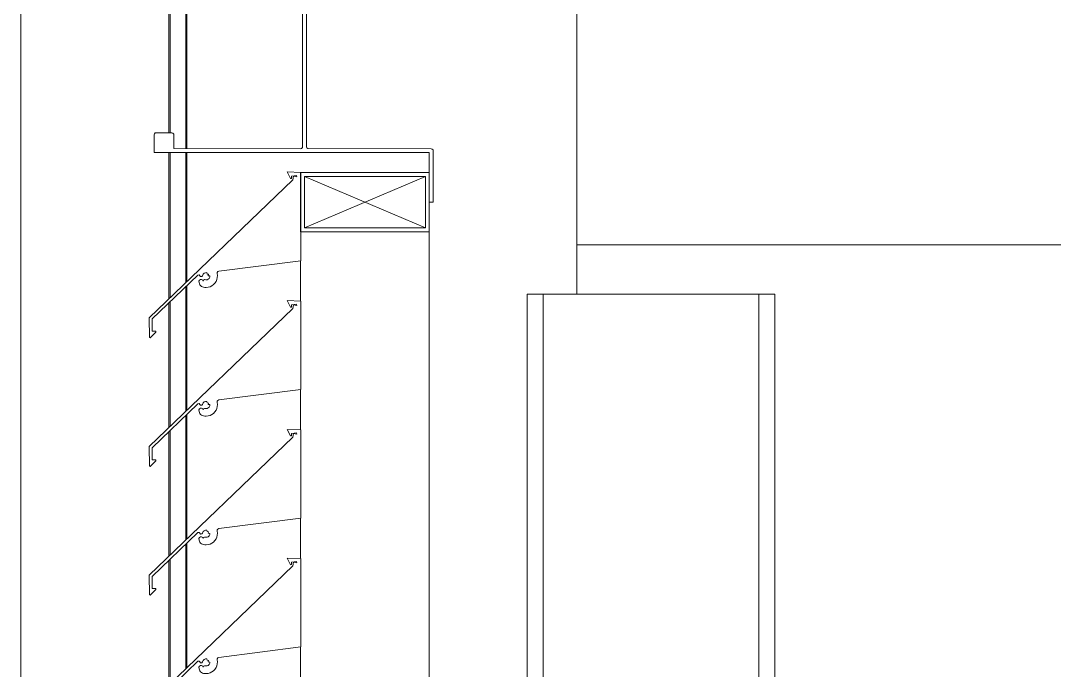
# Model space of a CAD drawing. Header units: millimetres. Extents: x -220592 to 404889, y -217665 to 38245.
# Drawn here: x 7563.93 to 7569.15, y -48029.67 to -48026.39 of the extents above; entities that cross this region are included whole.
import ezdxf

# ---------------------------------------------------------------- set-up
doc = ezdxf.new("R2010")
doc.units = ezdxf.units.MM
doc.linetypes.add('XKITLINE00', pattern=[0])
doc.layers.add('000 - 0_HIDE_OBJ_FRAMING_DEF_SUB_1', color=7, linetype='Continuous')
doc.layers.add('Part', color=7, linetype='Continuous', lineweight=0)

# ---------------------------------------------------------------- blocks, each defined once
blk = doc.blocks.new('*A13473')
at = {"layer": '000 - 0_HIDE_OBJ_FRAMING_DEF_SUB_1', "color": 7, "linetype": 'XKITLINE00', "lineweight": 0}
blk.add_line((-170.903355, 182.440805), (-170.903355, 182.690792), dxfattribs=at)
blk = doc.blocks.new('*A14004')
at = {"layer": '000 - 0_HIDE_OBJ_FRAMING_DEF_SUB_1', "color": 7, "linetype": 'XKITLINE00', "lineweight": 0}
for p, q in [((-170.903349, 184.690792), (-166.903349, 184.690792)), ((-170.903349, 182.690792), (-170.903349, 184.690792)), ((-166.903349, 184.690792), (-166.903349, 182.690792)), ((-166.903349, 182.690792), (-170.903349, 182.690792))]:
    blk.add_line(p, q, dxfattribs=at)
blk = doc.blocks.new('*A14012')
at = {"layer": 'Part', "color": 7, "linetype": 'XKITLINE00', "lineweight": 0}
for p, q in [((-171.648937, 184.40603), (-171.648981, 184.15603)), ((-171.628937, 184.406027), (-171.648937, 184.40603)), ((-171.628982, 184.146027), (-171.628937, 184.406027)), ((-171.648981, 184.15603), (-173.03898, 184.156273)), ((-173.03898, 184.156273), (-173.038236, 184.062446)), ((-171.630669, 184.140471), (-171.628982, 184.146027)), ((-172.938996, 184.066255), (-172.938984, 184.136255)), ((-172.938984, 184.136255), (-172.295157, 184.135382)), ((-172.295157, 184.135382), (-172.29067, 184.131698)), ((-172.29067, 184.131698), (-172.288986, 184.126142)), ((-172.288986, 184.126142), (-172.289912, 183.182315)), ((-172.26915, 183.186138), (-172.268986, 184.126138)), ((-172.268986, 184.126138), (-172.268224, 184.129965)), ((-172.268224, 184.129965), (-172.26454, 184.134452)), ((-172.26454, 184.134452), (-172.258984, 184.136137)), ((-172.258984, 184.136137), (-171.635157, 184.136789)), ((-171.635157, 184.136789), (-171.630669, 184.140471)), ((-173.038236, 184.062446), (-173.034553, 184.057957)), ((-173.034553, 184.057957), (-173.028998, 184.056271)), ((-173.028998, 184.056271), (-172.945171, 184.057018)), ((-172.945171, 184.057018), (-172.940682, 184.0607)), ((-172.940682, 184.0607), (-172.938996, 184.066255)), ((-173.039139, 183.246273), (-173.039155, 183.156273)), ((-173.037453, 183.251828), (-173.039139, 183.246273)), ((-173.032965, 183.25551), (-173.037453, 183.251828)), ((-172.949138, 183.256257), (-173.032965, 183.25551)), ((-172.943582, 183.254571), (-172.949138, 183.256257)), ((-172.9399, 183.250082), (-172.943582, 183.254571)), ((-172.939152, 183.176255), (-172.9399, 183.250082)), ((-173.039155, 183.156273), (-171.649155, 183.15603)), ((-172.299152, 183.176144), (-172.939152, 183.176255)), ((-172.293596, 183.177828), (-172.299152, 183.176144)), ((-172.289912, 183.182315), (-172.293596, 183.177828)), ((-172.267465, 183.180582), (-172.26915, 183.186138)), ((-172.262978, 183.176899), (-172.267465, 183.180582)), ((-171.639152, 183.176028), (-172.262978, 183.176899)), ((-171.649155, 183.15603), (-171.649199, 182.90603)), ((-171.633596, 183.174342), (-171.639152, 183.176028)), ((-171.629914, 183.169854), (-171.633596, 183.174342)), ((-171.629199, 182.906027), (-171.629914, 183.169854)), ((-171.649199, 182.90603), (-171.629199, 182.906027))]:
    blk.add_line(p, q, dxfattribs=at)
blk = doc.blocks.new('*A14014')
at = {"layer": 'Part', "color": 7, "linetype": 'XKITLINE00', "lineweight": 0}
for p, q in [((-171.648652, 169.556249), (-171.648652, 182.756135)), ((-172.298652, 182.406131), (-172.298652, 182.610427)), ((-172.298652, 181.756131), (-172.298652, 181.960427)), ((-172.298652, 181.106131), (-172.298652, 181.310427)), ((-172.298652, 180.456131), (-172.298652, 180.660427))]:
    blk.add_line(p, q, dxfattribs=at)
blk = doc.blocks.new('*A14030')
at = {"layer": '000 - 0_HIDE_OBJ_FRAMING_DEF_SUB_1', "color": 7, "linetype": 'XKITLINE00', "lineweight": 0}
for p, q in [((-173.713199, 177.288511), (-173.713199, 190.088511)), ((-172.87913, 183.176245), (-172.87913, 184.136174)), ((-172.873025, 183.176244), (-172.873025, 184.136166)), ((-172.964598, 183.256119), (-172.964598, 184.056845)), ((-172.958493, 183.256174), (-172.958493, 184.056899)), ((-172.964598, 182.417389), (-172.964598, 183.15626)), ((-172.958493, 182.42325), (-172.958493, 183.156259)), ((-172.87913, 182.499453), (-172.87913, 183.156245)), ((-172.873025, 182.505315), (-172.873025, 183.156244)), ((-172.87913, 181.849453), (-172.87913, 182.478347)), ((-172.873025, 181.855315), (-172.873025, 182.484198)), ((-172.964598, 181.767389), (-172.964598, 182.396435)), ((-172.958493, 181.77325), (-172.958493, 182.402286)), ((-172.87913, 181.199453), (-172.87913, 181.828347)), ((-172.873025, 181.205315), (-172.873025, 181.834198)), ((-172.964598, 181.117389), (-172.964598, 181.746435)), ((-172.958493, 181.12325), (-172.958493, 181.752286)), ((-172.87913, 180.549453), (-172.87913, 181.178347)), ((-172.873025, 180.555315), (-172.873025, 181.184198)), ((-172.964598, 180.467389), (-172.964598, 181.096435)), ((-172.958493, 180.47325), (-172.958493, 181.102286))]:
    blk.add_line(p, q, dxfattribs=at)
blk = doc.blocks.new('*A14212')
at = {"layer": '000 - 0_HIDE_OBJ_FRAMING_DEF_SUB_1', "color": 7, "linetype": 'XKITLINE00', "lineweight": 0}
for p, q in [((-169.903485, 182.440805), (-171.153485, 182.440805)), ((-171.153485, 182.440805), (-171.153485, 154.940805)), ((-171.073485, 154.940805), (-171.073485, 182.440805)), ((-169.983485, 154.940805), (-169.983485, 182.440805)), ((-169.903485, 182.440805), (-169.903485, 179.690805))]:
    blk.add_line(p, q, dxfattribs=at)
blk = doc.blocks.new('*A14244')
at = {"layer": 'Part', "color": 7, "linetype": 'XKITLINE00', "lineweight": 0}
for p, q in [((-172.338255, 181.068789), (-173.063377, 180.372543)), ((-172.298462, 181.106123), (-172.366148, 181.108745)), ((-172.366148, 181.108745), (-172.350613, 181.075258)), ((-172.350613, 181.075258), (-172.34549, 181.07567)), ((-172.34549, 181.07567), (-172.345361, 181.087861)), ((-172.345361, 181.087861), (-172.320378, 181.091001)), ((-172.335358, 181.087332), (-172.338255, 181.068789)), ((-172.335358, 181.087332), (-172.318342, 181.084428)), ((-172.320378, 181.091001), (-172.318342, 181.084428)), ((-172.298455, 180.660453), (-172.298462, 181.106123)), ((-172.712461, 180.607423), (-172.298455, 180.660453)), ((-172.790857, 180.592126), (-172.78619, 180.596913)), ((-172.78619, 180.596913), (-172.780114, 180.599703)), ((-172.780114, 180.599703), (-172.773442, 180.600125)), ((-172.773442, 180.600125), (-172.77112, 180.592735)), ((-172.720912, 180.595159), (-172.720672, 180.600681)), ((-172.719426, 180.585025), (-172.720912, 180.595159)), ((-172.720672, 180.600681), (-172.717536, 180.605233)), ((-172.717536, 180.605233), (-172.712461, 180.607423)), ((-173.048341, 180.366176), (-172.817326, 180.587579)), ((-172.817326, 180.587579), (-172.812166, 180.588671)), ((-172.810019, 180.562761), (-172.812659, 180.557287)), ((-172.812659, 180.557287), (-172.812163, 180.549517)), ((-172.812166, 180.588671), (-172.808512, 180.584044)), ((-172.812163, 180.549517), (-172.810428, 180.544021)), ((-172.810428, 180.544021), (-172.807674, 180.538958)), ((-172.804875, 180.565998), (-172.810019, 180.562761)), ((-172.808512, 180.584044), (-172.804048, 180.58019)), ((-172.798797, 180.56601), (-172.804875, 180.565998)), ((-172.804048, 180.58019), (-172.798154, 180.580396)), ((-172.793641, 180.562792), (-172.798797, 180.56601)), ((-172.798154, 180.580396), (-172.793971, 180.584553)), ((-172.793971, 180.584553), (-172.790857, 180.592126)), ((-172.790699, 180.55732), (-172.793641, 180.562792)), ((-172.788669, 180.562301), (-172.790699, 180.55732)), ((-172.783858, 180.564708), (-172.788669, 180.562301)), ((-172.77794, 180.563803), (-172.783858, 180.564708)), ((-172.77144, 180.564147), (-172.77794, 180.563803)), ((-172.765472, 180.566745), (-172.77144, 180.564147)), ((-172.77112, 180.592735), (-172.763955, 180.591791)), ((-172.76079, 180.571267), (-172.765472, 180.566745)), ((-172.763955, 180.591791), (-172.765124, 180.584731)), ((-172.765124, 180.584731), (-172.757418, 180.583625)), ((-172.757988, 180.577141), (-172.76079, 180.571267)), ((-172.757418, 180.583625), (-172.757988, 180.577141)), ((-172.738758, 180.539423), (-172.731662, 180.54681)), ((-172.731662, 180.54681), (-172.726022, 180.55536)), ((-172.726022, 180.55536), (-172.722024, 180.56479)), ((-172.722024, 180.56479), (-172.719801, 180.574789)), ((-172.719801, 180.574789), (-172.719426, 180.585025)), ((-172.807674, 180.538958), (-172.804002, 180.534515)), ((-172.804002, 180.534515), (-172.799549, 180.530857)), ((-172.799549, 180.530857), (-172.794479, 180.528117)), ((-172.794479, 180.528117), (-172.788978, 180.526398)), ((-172.788978, 180.526398), (-172.78325, 180.525762)), ((-172.78325, 180.525762), (-172.776451, 180.525664)), ((-172.776451, 180.525664), (-172.766238, 180.526449)), ((-172.766238, 180.526449), (-172.756337, 180.529072)), ((-172.756337, 180.529072), (-172.747074, 180.533445)), ((-172.747074, 180.533445), (-172.738758, 180.539423)), ((-173.063377, 180.372543), (-173.062824, 180.273392)), ((-173.047999, 180.30483), (-173.048341, 180.366176)), ((-173.058143, 180.270923), (-173.029494, 180.299812)), ((-173.030579, 180.304733), (-173.047999, 180.30483)), ((-173.029494, 180.299812), (-173.030579, 180.304733)), ((-173.062824, 180.273392), (-173.058143, 180.270923))]:
    blk.add_line(p, q, dxfattribs=at)
blk = doc.blocks.new('*A14245')
at = {"layer": 'Part', "color": 7, "linetype": 'XKITLINE00', "lineweight": 0}
for p, q in [((-172.298462, 181.756123), (-172.366148, 181.758745)), ((-172.366148, 181.758745), (-172.350613, 181.725258)), ((-172.298455, 181.310453), (-172.298462, 181.756123)), ((-172.338255, 181.718789), (-173.063377, 181.022543)), ((-172.350613, 181.725258), (-172.34549, 181.72567)), ((-172.34549, 181.72567), (-172.345361, 181.737861)), ((-172.345361, 181.737861), (-172.320378, 181.741001)), ((-172.335358, 181.737332), (-172.338255, 181.718789)), ((-172.335358, 181.737332), (-172.318342, 181.734428)), ((-172.320378, 181.741001), (-172.318342, 181.734428)), ((-172.712461, 181.257423), (-172.298455, 181.310453)), ((-173.048341, 181.016176), (-172.817326, 181.237579)), ((-172.817326, 181.237579), (-172.812166, 181.238671)), ((-172.812166, 181.238671), (-172.808512, 181.234044)), ((-172.808512, 181.234044), (-172.804048, 181.23019)), ((-172.804048, 181.23019), (-172.798154, 181.230396)), ((-172.798154, 181.230396), (-172.793971, 181.234553)), ((-172.793971, 181.234553), (-172.790857, 181.242126)), ((-172.790857, 181.242126), (-172.78619, 181.246913)), ((-172.78619, 181.246913), (-172.780114, 181.249703)), ((-172.780114, 181.249703), (-172.773442, 181.250125)), ((-172.773442, 181.250125), (-172.77112, 181.242735)), ((-172.77112, 181.242735), (-172.763955, 181.241791)), ((-172.76079, 181.221267), (-172.765472, 181.216745)), ((-172.763955, 181.241791), (-172.765124, 181.234731)), ((-172.765124, 181.234731), (-172.757418, 181.233625)), ((-172.757988, 181.227141), (-172.76079, 181.221267)), ((-172.757418, 181.233625), (-172.757988, 181.227141)), ((-172.722024, 181.21479), (-172.719801, 181.224789)), ((-172.720912, 181.245159), (-172.720672, 181.250681)), ((-172.719426, 181.235025), (-172.720912, 181.245159)), ((-172.720672, 181.250681), (-172.717536, 181.255233)), ((-172.719801, 181.224789), (-172.719426, 181.235025)), ((-172.717536, 181.255233), (-172.712461, 181.257423)), ((-172.810019, 181.212761), (-172.812659, 181.207287)), ((-172.812659, 181.207287), (-172.812163, 181.199517)), ((-172.812163, 181.199517), (-172.810428, 181.194021)), ((-172.810428, 181.194021), (-172.807674, 181.188958)), ((-172.804875, 181.215998), (-172.810019, 181.212761)), ((-172.807674, 181.188958), (-172.804002, 181.184515)), ((-172.798797, 181.21601), (-172.804875, 181.215998)), ((-172.804002, 181.184515), (-172.799549, 181.180857)), ((-172.799549, 181.180857), (-172.794479, 181.178117)), ((-172.793641, 181.212792), (-172.798797, 181.21601)), ((-172.794479, 181.178117), (-172.788978, 181.176398)), ((-172.790699, 181.20732), (-172.793641, 181.212792)), ((-172.788669, 181.212301), (-172.790699, 181.20732)), ((-172.788978, 181.176398), (-172.78325, 181.175762)), ((-172.783858, 181.214708), (-172.788669, 181.212301)), ((-172.77794, 181.213803), (-172.783858, 181.214708)), ((-172.78325, 181.175762), (-172.776451, 181.175664)), ((-172.77144, 181.214147), (-172.77794, 181.213803)), ((-172.776451, 181.175664), (-172.766238, 181.176449)), ((-172.765472, 181.216745), (-172.77144, 181.214147)), ((-172.766238, 181.176449), (-172.756337, 181.179072)), ((-172.756337, 181.179072), (-172.747074, 181.183445)), ((-172.747074, 181.183445), (-172.738758, 181.189423)), ((-172.738758, 181.189423), (-172.731662, 181.19681)), ((-172.731662, 181.19681), (-172.726022, 181.20536)), ((-172.726022, 181.20536), (-172.722024, 181.21479)), ((-173.063377, 181.022543), (-173.062824, 180.923392)), ((-173.047999, 180.95483), (-173.048341, 181.016176)), ((-173.062824, 180.923392), (-173.058143, 180.920923)), ((-173.058143, 180.920923), (-173.029494, 180.949812)), ((-173.030579, 180.954733), (-173.047999, 180.95483)), ((-173.029494, 180.949812), (-173.030579, 180.954733))]:
    blk.add_line(p, q, dxfattribs=at)
blk = doc.blocks.new('*A14246')
at = {"layer": 'Part', "color": 7, "linetype": 'XKITLINE00', "lineweight": 0}
for p, q in [((-172.338255, 182.368789), (-173.063377, 181.672543)), ((-172.298462, 182.406123), (-172.366148, 182.408745)), ((-172.366148, 182.408745), (-172.350613, 182.375258)), ((-172.350613, 182.375258), (-172.34549, 182.37567)), ((-172.34549, 182.37567), (-172.345361, 182.387861)), ((-172.345361, 182.387861), (-172.320378, 182.391001)), ((-172.335358, 182.387332), (-172.338255, 182.368789)), ((-172.335358, 182.387332), (-172.318342, 182.384428)), ((-172.320378, 182.391001), (-172.318342, 182.384428)), ((-172.298455, 181.960453), (-172.298462, 182.406123)), ((-172.712461, 181.907423), (-172.298455, 181.960453)), ((-172.78619, 181.896913), (-172.780114, 181.899703)), ((-172.780114, 181.899703), (-172.773442, 181.900125)), ((-172.773442, 181.900125), (-172.77112, 181.892735)), ((-172.720912, 181.895159), (-172.720672, 181.900681)), ((-172.720672, 181.900681), (-172.717536, 181.905233)), ((-172.717536, 181.905233), (-172.712461, 181.907423)), ((-173.048341, 181.666176), (-172.817326, 181.887579)), ((-172.817326, 181.887579), (-172.812166, 181.888671)), ((-172.810019, 181.862761), (-172.812659, 181.857287)), ((-172.812659, 181.857287), (-172.812163, 181.849517)), ((-172.812166, 181.888671), (-172.808512, 181.884044)), ((-172.812163, 181.849517), (-172.810428, 181.844021)), ((-172.804875, 181.865998), (-172.810019, 181.862761)), ((-172.808512, 181.884044), (-172.804048, 181.88019)), ((-172.798797, 181.86601), (-172.804875, 181.865998)), ((-172.804048, 181.88019), (-172.798154, 181.880396)), ((-172.793641, 181.862792), (-172.798797, 181.86601)), ((-172.798154, 181.880396), (-172.793971, 181.884553)), ((-172.793971, 181.884553), (-172.790857, 181.892126)), ((-172.790699, 181.85732), (-172.793641, 181.862792)), ((-172.790857, 181.892126), (-172.78619, 181.896913)), ((-172.788669, 181.862301), (-172.790699, 181.85732)), ((-172.783858, 181.864708), (-172.788669, 181.862301)), ((-172.77794, 181.863803), (-172.783858, 181.864708)), ((-172.77144, 181.864147), (-172.77794, 181.863803)), ((-172.765472, 181.866745), (-172.77144, 181.864147)), ((-172.77112, 181.892735), (-172.763955, 181.891791)), ((-172.76079, 181.871267), (-172.765472, 181.866745)), ((-172.763955, 181.891791), (-172.765124, 181.884731)), ((-172.765124, 181.884731), (-172.757418, 181.883625)), ((-172.757988, 181.877141), (-172.76079, 181.871267)), ((-172.757418, 181.883625), (-172.757988, 181.877141)), ((-172.738758, 181.839423), (-172.731662, 181.84681)), ((-172.731662, 181.84681), (-172.726022, 181.85536)), ((-172.726022, 181.85536), (-172.722024, 181.86479)), ((-172.722024, 181.86479), (-172.719801, 181.874789)), ((-172.719426, 181.885025), (-172.720912, 181.895159)), ((-172.719801, 181.874789), (-172.719426, 181.885025)), ((-172.810428, 181.844021), (-172.807674, 181.838958)), ((-172.807674, 181.838958), (-172.804002, 181.834515)), ((-172.804002, 181.834515), (-172.799549, 181.830857)), ((-172.799549, 181.830857), (-172.794479, 181.828117)), ((-172.794479, 181.828117), (-172.788978, 181.826398)), ((-172.788978, 181.826398), (-172.78325, 181.825762)), ((-172.78325, 181.825762), (-172.776451, 181.825664)), ((-172.776451, 181.825664), (-172.766238, 181.826449)), ((-172.766238, 181.826449), (-172.756337, 181.829072)), ((-172.756337, 181.829072), (-172.747074, 181.833445)), ((-172.747074, 181.833445), (-172.738758, 181.839423)), ((-173.063377, 181.672543), (-173.062824, 181.573392)), ((-173.047999, 181.60483), (-173.048341, 181.666176)), ((-173.058143, 181.570923), (-173.029494, 181.599812)), ((-173.030579, 181.604733), (-173.047999, 181.60483)), ((-173.029494, 181.599812), (-173.030579, 181.604733)), ((-173.062824, 181.573392), (-173.058143, 181.570923))]:
    blk.add_line(p, q, dxfattribs=at)
blk = doc.blocks.new('*A14248')
at = {"layer": 'Part', "color": 7, "linetype": 'XKITLINE00', "lineweight": 0}
for p, q in [((-172.298652, 182.756135), (-172.298652, 183.056135)), ((-171.648652, 183.056135), (-172.298652, 183.056135)), ((-171.648652, 182.756135), (-171.648652, 183.056135)), ((-172.278652, 182.776135), (-171.668652, 183.036135)), ((-172.278652, 183.036135), (-171.668652, 182.776135)), ((-172.278652, 182.776135), (-172.278652, 183.036135)), ((-172.278652, 183.036135), (-171.668652, 183.036135)), ((-171.668652, 183.036135), (-171.668652, 182.776135)), ((-172.298652, 182.756135), (-171.648652, 182.756135)), ((-171.668652, 182.776135), (-172.278652, 182.776135))]:
    blk.add_line(p, q, dxfattribs=at)
blk = doc.blocks.new('*A14249')
at = {"layer": 'Part', "color": 7, "linetype": 'XKITLINE00', "lineweight": 0}
for p, q in [((-172.298462, 183.056123), (-172.366148, 183.058745)), ((-172.366148, 183.058745), (-172.350613, 183.025258)), ((-172.298455, 182.610453), (-172.298462, 183.056123)), ((-172.338255, 183.018789), (-173.063377, 182.322543)), ((-172.350613, 183.025258), (-172.34549, 183.02567)), ((-172.34549, 183.02567), (-172.345361, 183.037861)), ((-172.345361, 183.037861), (-172.320378, 183.041001)), ((-172.335358, 183.037332), (-172.338255, 183.018789)), ((-172.335358, 183.037332), (-172.318342, 183.034428)), ((-172.320378, 183.041001), (-172.318342, 183.034428)), ((-172.712461, 182.557423), (-172.298455, 182.610453)), ((-173.048341, 182.316176), (-172.817326, 182.537579)), ((-172.817326, 182.537579), (-172.812166, 182.538671)), ((-172.812166, 182.538671), (-172.808512, 182.534044)), ((-172.808512, 182.534044), (-172.804048, 182.53019)), ((-172.804048, 182.53019), (-172.798154, 182.530396)), ((-172.798154, 182.530396), (-172.793971, 182.534553)), ((-172.793971, 182.534553), (-172.790857, 182.542126)), ((-172.790857, 182.542126), (-172.78619, 182.546913)), ((-172.78619, 182.546913), (-172.780114, 182.549703)), ((-172.780114, 182.549703), (-172.773442, 182.550125)), ((-172.773442, 182.550125), (-172.77112, 182.542735)), ((-172.77112, 182.542735), (-172.763955, 182.541791)), ((-172.763955, 182.541791), (-172.765124, 182.534731)), ((-172.765124, 182.534731), (-172.757418, 182.533625)), ((-172.757988, 182.527141), (-172.76079, 182.521267)), ((-172.757418, 182.533625), (-172.757988, 182.527141)), ((-172.720912, 182.545159), (-172.720672, 182.550681)), ((-172.719426, 182.535025), (-172.720912, 182.545159)), ((-172.720672, 182.550681), (-172.717536, 182.555233)), ((-172.719801, 182.524789), (-172.719426, 182.535025)), ((-172.717536, 182.555233), (-172.712461, 182.557423)), ((-172.810019, 182.512761), (-172.812659, 182.507287)), ((-172.812659, 182.507287), (-172.812163, 182.499517)), ((-172.812163, 182.499517), (-172.810428, 182.494021)), ((-172.810428, 182.494021), (-172.807674, 182.488958)), ((-172.804875, 182.515998), (-172.810019, 182.512761)), ((-172.807674, 182.488958), (-172.804002, 182.484515)), ((-172.798797, 182.51601), (-172.804875, 182.515998)), ((-172.804002, 182.484515), (-172.799549, 182.480857)), ((-172.799549, 182.480857), (-172.794479, 182.478117)), ((-172.793641, 182.512792), (-172.798797, 182.51601)), ((-172.794479, 182.478117), (-172.788978, 182.476398)), ((-172.790699, 182.50732), (-172.793641, 182.512792)), ((-172.788669, 182.512301), (-172.790699, 182.50732)), ((-172.788978, 182.476398), (-172.78325, 182.475762)), ((-172.783858, 182.514708), (-172.788669, 182.512301)), ((-172.77794, 182.513803), (-172.783858, 182.514708)), ((-172.78325, 182.475762), (-172.776451, 182.475664)), ((-172.77144, 182.514147), (-172.77794, 182.513803)), ((-172.776451, 182.475664), (-172.766238, 182.476449)), ((-172.765472, 182.516745), (-172.77144, 182.514147)), ((-172.766238, 182.476449), (-172.756337, 182.479072)), ((-172.76079, 182.521267), (-172.765472, 182.516745)), ((-172.756337, 182.479072), (-172.747074, 182.483445)), ((-172.747074, 182.483445), (-172.738758, 182.489423)), ((-172.738758, 182.489423), (-172.731662, 182.49681)), ((-172.731662, 182.49681), (-172.726022, 182.50536)), ((-172.726022, 182.50536), (-172.722024, 182.51479)), ((-172.722024, 182.51479), (-172.719801, 182.524789)), ((-173.063377, 182.322543), (-173.062824, 182.223392)), ((-173.047999, 182.25483), (-173.048341, 182.316176)), ((-173.062824, 182.223392), (-173.058143, 182.220923)), ((-173.058143, 182.220923), (-173.029494, 182.249812)), ((-173.030579, 182.254733), (-173.047999, 182.25483)), ((-173.029494, 182.249812), (-173.030579, 182.254733))]:
    blk.add_line(p, q, dxfattribs=at)

msp = doc.modelspace()

# ---------------------------------------------------------------- block references
at = {"color": 7, "lineweight": 0}
for name in ['*A13473', '*A14030', '*A14004', '*A14012', '*A14249', '*A14248', '*A14014', '*A14212', '*A14246', '*A14245', '*A14244']:
    msp.add_blockref(name, (7737.6457, -48210.2152), dxfattribs=at)

doc.saveas('drawing.dxf')
